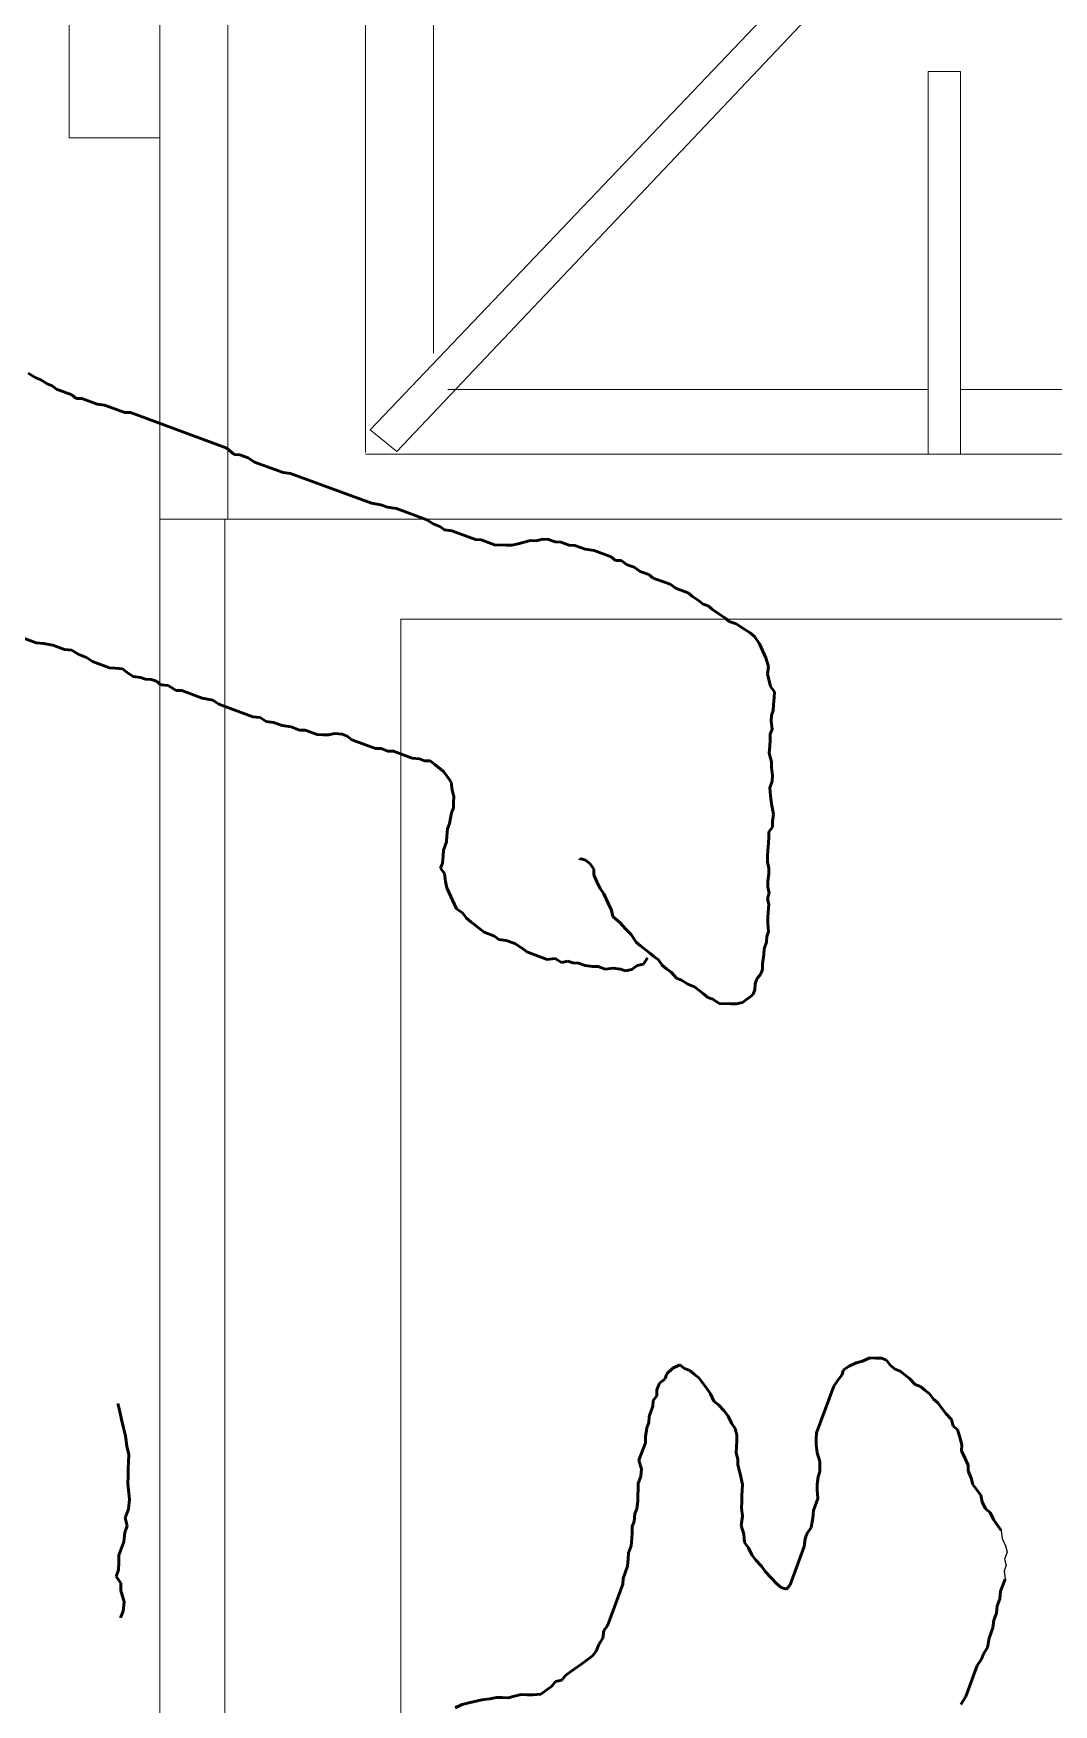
# Model space of a CAD drawing. Header units: inches. Extents: x 33469 to 138684, y -86444 to -29699.
# Drawn here: x 77634.88 to 77658.7, y -40965.47 to -40926.42 of the extents above; entities that cross this region are included whole.
import ezdxf

# ---------------------------------------------------------------- set-up
doc = ezdxf.new("R2010")
doc.units = ezdxf.units.IN
doc.header["$MEASUREMENT"] = 0
for name, color, linetype, lineweight in [('-DWG_ANA', 7, 'Continuous', 50), ('CİHAZ', 7, 'Continuous', 15), ('TEFRIS', 251, 'Continuous', 5)]:
    doc.layers.add(name, color=color, linetype=linetype, lineweight=lineweight)
doc.layers.add('user-2d', color=7, linetype='Continuous')

# ---------------------------------------------------------------- blocks, each defined once
blk = doc.blocks.new('66')
at = {"layer": 'CİHAZ'}
for p, q in [((7829.193, 3312.974), (7829.193, 3225.016)), ((7829.193, 3225.016), (7829.193, 3312.974)), ((7829.193, 3225.016), (7829.193, 3312.974)), ((7829.193, 3225.016), (7829.193, 3312.974)), ((7829.193, 3312.974), (7829.193, 3222.977)), ((7829.193, 3306.955), (7829.193, 3222.977)), ((7829.193, 3306.955), (7829.193, 3222.977)), ((7829.193, 3222.977), (7829.193, 3306.955)), ((7789.169, 3224.919), (7829.193, 3224.919)), ((7794.465, 3224.919), (7793.591, 3224.919)), ((7793.591, 3224.919), (7794.465, 3224.919)), ((7796.504, 3224.919), (7794.465, 3224.919)), ((7794.465, 3224.919), (7796.504, 3224.919)), ((7798.64, 3224.919), (7796.504, 3224.919)), ((7796.504, 3224.919), (7798.64, 3224.919)), ((7799.514, 3224.919), (7798.64, 3224.919)), ((7798.64, 3224.919), (7799.514, 3224.919)), ((7829.193, 3222.977), (7789.169, 3222.977)), ((7793.591, 3222.977), (7794.465, 3222.977)), ((7794.465, 3222.977), (7793.591, 3222.977)), ((7794.465, 3222.977), (7796.504, 3222.977)), ((7796.504, 3222.977), (7794.465, 3222.977)), ((7796.504, 3222.977), (7798.64, 3222.977)), ((7798.64, 3222.977), (7796.504, 3222.977)), ((7798.64, 3222.977), (7799.514, 3222.977)), ((7799.514, 3222.977), (7798.64, 3222.977))]:
    blk.add_line(p, q, dxfattribs=at)
at = {"layer": 'CİHAZ', "color": 1}
for points in [[(7825.856, 3230.207), (7792.169, 3230.207), (7792.169, 3302.135), (7826.193, 3302.135)], [(7825.06, 3302.135), (7826.193, 3302.135), (7826.193, 3230.207), (7825.519, 3230.207)]]:
    blk.add_lwpolyline(points, dxfattribs=at)
blk = doc.blocks.new('0229')
at = {"layer": 'CİHAZ'}
for p, q in [((7476.301, 2913.192), (7476.301, 2878.531)), ((7476.301, 2913.192), (7476.301, 2878.531)), ((7476.301, 2913.192), (7476.301, 2878.531)), ((7476.301, 2913.192), (7476.301, 2878.531)), ((7478.243, 2910.705), (7478.243, 2896.395)), ((7476.301, 2896.395), (7476.301, 2895.425)), ((7476.301, 2895.425), (7476.301, 2896.395)), ((7478.243, 2895.425), (7478.243, 2881.001)), ((7494.787, 2880.57), (7479.329, 2880.57)), ((7479.329, 2880.57), (7494.787, 2880.57)), ((7479.329, 2880.57), (7494.787, 2880.57)), ((7494.787, 2880.57), (7479.329, 2880.57)), ((7477.032, 2878.671), (7476.379, 2879.469)), ((7476.35, 2878.531), (7514.34, 2878.531)), ((7514.34, 2878.531), (7476.35, 2878.531)), ((7476.35, 2878.531), (7514.34, 2878.531)), ((7476.35, 2878.531), (7514.34, 2878.531))]:
    blk.add_line(p, q, dxfattribs=at)
at = {"layer": 'CİHAZ', "color": 1}
for p, q in [((7487.796, 2896.395), (7476.301, 2896.395)), ((7476.301, 2896.395), (7487.796, 2896.395)), ((7487.796, 2895.425), (7487.796, 2896.395)), ((7487.796, 2895.425), (7487.796, 2896.395)), ((7476.301, 2895.425), (7487.796, 2895.425)), ((7476.301, 2895.425), (7487.796, 2895.425)), ((7487.796, 2895.425), (7487.796, 2895.425)), ((7476.379, 2879.469), (7489.544, 2891.929)), ((7477.032, 2878.671), (7490.126, 2891.153)), ((7477.032, 2878.671), (7490.126, 2891.153))]:
    blk.add_line(p, q, dxfattribs=at)
at = {"layer": 'CİHAZ', "color": 6}
blk.add_line((7554.34, 2874.4), (7474.34, 2874.4), dxfattribs=at)
for points in [[(7474.34, 2872.361), (7554.34, 2872.361), (7554.34, 2962.361), (7474.34, 2962.361)], [(7485.795, 2872.361), (7492.535, 2872.361), (7492.535, 2869.639), (7485.795, 2869.639)]]:
    blk.add_lwpolyline(points, close=True, dxfattribs=at)
blk = doc.blocks.new('B6')
at = {"layer": 'TEFRIS', "lineweight": -2, "extrusion": (0, 0, -1)}
for p, q in [((7922.415, 1354.801), (7922.439, 1355.022)), ((7922.439, 1355.022), (7922.57, 1355.377)), ((7930.398, 1355.031), (7930.342, 1354.879)), ((7930.542, 1355.266), (7930.398, 1355.031)), ((7922.242, 1354.173), (7922.372, 1354.528)), ((7922.372, 1354.528), (7922.415, 1354.801)), ((7930.16, 1354.542), (7930.053, 1354.409)), ((7930.216, 1354.695), (7930.16, 1354.542)), ((7930.342, 1354.879), (7930.216, 1354.695)), ((7922.092, 1353.767), (7922.218, 1353.951)), ((7922.218, 1353.951), (7922.242, 1354.173)), ((7929.885, 1353.952), (7929.778, 1353.819)), ((7930.053, 1354.409), (7929.885, 1353.952)), ((7921.873, 1353.329), (7921.999, 1353.513)), ((7921.999, 1353.513), (7922.092, 1353.767)), ((7929.773, 1353.648), (7929.605, 1353.191)), ((7929.778, 1353.819), (7929.773, 1353.648)), ((7921.687, 1352.822), (7921.873, 1353.329)), ((7929.581, 1352.969), (7929.357, 1352.36)), ((7929.605, 1353.191), (7929.581, 1352.969)), ((7893.151, 1352.487), (7893.348, 1352.415)), ((7893.348, 1352.415), (7893.634, 1352.384)), ((7893.634, 1352.384), (7893.969, 1352.484)), ((7893.969, 1352.484), (7894.19, 1352.477)), ((7894.19, 1352.477), (7894.394, 1352.625)), ((7894.394, 1352.625), (7894.591, 1352.553)), ((7894.591, 1352.553), (7894.812, 1352.546)), ((7894.812, 1352.546), (7895.033, 1352.539)), ((7895.033, 1352.539), (7895.427, 1352.394)), ((7898.857, 1352.398), (7899.102, 1352.457)), ((7899.102, 1352.457), (7899.347, 1352.515)), ((7899.347, 1352.515), (7899.592, 1352.574)), ((7921.551, 1352.296), (7921.657, 1352.429)), ((7921.657, 1352.429), (7921.681, 1352.651)), ((7921.681, 1352.651), (7921.687, 1352.822)), ((7895.427, 1352.394), (7895.714, 1352.363)), ((7895.714, 1352.363), (7895.91, 1352.291)), ((7895.91, 1352.291), (7896.156, 1352.349)), ((7896.156, 1352.349), (7896.418, 1352.253)), ((7896.418, 1352.253), (7896.705, 1352.222)), ((7896.705, 1352.222), (7897.171, 1352.273)), ((7897.171, 1352.273), (7897.392, 1352.266)), ((7897.392, 1352.266), (7897.613, 1352.26)), ((7897.613, 1352.26), (7897.834, 1352.253)), ((7897.834, 1352.253), (7898.055, 1352.246)), ((7898.055, 1352.246), (7898.301, 1352.305)), ((7898.301, 1352.305), (7898.612, 1352.339)), ((7898.612, 1352.339), (7898.857, 1352.398)), ((7921.401, 1351.89), (7921.425, 1352.111)), ((7921.425, 1352.111), (7921.551, 1352.296)), ((7929.352, 1352.189), (7928.287, 1349.297)), ((7929.357, 1352.36), (7929.352, 1352.189)), ((7921.177, 1351.281), (7921.284, 1351.414)), ((7921.284, 1351.414), (7921.34, 1351.567)), ((7921.34, 1351.567), (7921.345, 1351.737)), ((7921.345, 1351.737), (7921.401, 1351.89)), ((7921.009, 1350.824), (7921.153, 1351.059)), ((7921.153, 1351.059), (7921.177, 1351.281)), ((7920.779, 1350.044), (7921.004, 1350.653)), ((7921.004, 1350.653), (7921.009, 1350.824)), ((7920.718, 1349.721), (7920.779, 1350.044)), ((7920.219, 1348.522), (7920.593, 1349.537)), ((7920.593, 1349.537), (7920.718, 1349.721)), ((7928.087, 1348.91), (7927.993, 1348.656)), ((7928.092, 1349.081), (7928.087, 1348.91)), ((7928.287, 1349.297), (7928.092, 1349.081)), ((7920.195, 1348.3), (7920.219, 1348.522)), ((7927.868, 1348.472), (7927.55, 1347.609)), ((7927.993, 1348.656), (7927.868, 1348.472)), ((7919.952, 1347.641), (7920.046, 1347.894)), ((7920.046, 1347.894), (7920.07, 1348.116)), ((7920.07, 1348.116), (7920.195, 1348.3)), ((7919.91, 1347.368), (7919.952, 1347.641)), ((7927.526, 1347.388), (7926.63, 1344.952)), ((7927.55, 1347.609), (7927.526, 1347.388)), ((7919.68, 1346.588), (7919.811, 1346.944)), ((7919.811, 1346.944), (7919.816, 1347.115)), ((7919.816, 1347.115), (7919.91, 1347.368)), ((7919.67, 1346.247), (7919.675, 1346.418)), ((7919.675, 1346.418), (7919.68, 1346.588)), ((7919.715, 1346.057), (7919.67, 1346.247)), ((7919.691, 1345.835), (7919.715, 1346.057)), ((7919.267, 1344.839), (7919.528, 1345.55)), ((7919.528, 1345.55), (7919.635, 1345.683)), ((7919.635, 1345.683), (7919.691, 1345.835)), ((7926.63, 1344.952), (7926.587, 1344.68)), ((7919.182, 1344.294), (7919.187, 1344.465)), ((7919.187, 1344.465), (7919.262, 1344.668)), ((7919.262, 1344.668), (7919.267, 1344.839)), ((7926.512, 1344.477), (7926.47, 1344.204)), ((7926.587, 1344.68), (7926.512, 1344.477)), ((7918.976, 1343.736), (7919.182, 1344.294)), ((7926.47, 1344.204), (7926.134, 1343.291)), ((7918.896, 1343.362), (7918.952, 1343.515)), ((7918.952, 1343.515), (7918.976, 1343.736)), ((7915.506, 1342.767), (7915.664, 1342.881)), ((7915.664, 1342.881), (7915.816, 1342.825)), ((7918.57, 1342.791), (7918.784, 1343.058)), ((7918.784, 1343.058), (7918.891, 1343.191)), ((7918.891, 1343.191), (7918.896, 1343.362)), ((7925.933, 1342.904), (7925.827, 1342.77)), ((7926.008, 1343.107), (7925.933, 1342.904)), ((7926.134, 1343.291), (7926.008, 1343.107)), ((7890.446, 1342.446), (7890.545, 1342.232)), ((7914.326, 1342.222), (7914.451, 1342.406)), ((7914.451, 1342.406), (7915.076, 1342.694)), ((7915.076, 1342.694), (7915.266, 1342.74)), ((7915.266, 1342.74), (7915.506, 1342.767)), ((7915.816, 1342.825), (7916.038, 1342.801)), ((7916.038, 1342.801), (7916.209, 1342.796)), ((7916.209, 1342.796), (7916.463, 1342.703)), ((7916.463, 1342.703), (7916.634, 1342.697)), ((7916.634, 1342.697), (7916.855, 1342.673)), ((7916.855, 1342.673), (7917.008, 1342.617)), ((7917.008, 1342.617), (7917.331, 1342.556)), ((7917.331, 1342.556), (7917.483, 1342.5)), ((7917.483, 1342.5), (7917.654, 1342.494)), ((7917.654, 1342.494), (7917.825, 1342.489)), ((7917.825, 1342.489), (7918.015, 1342.534)), ((7918.015, 1342.534), (7918.255, 1342.561)), ((7918.255, 1342.561), (7918.413, 1342.676)), ((7918.413, 1342.676), (7918.57, 1342.791)), ((7925.803, 1342.549), (7925.541, 1341.838)), ((7925.827, 1342.77), (7925.803, 1342.549)), ((7890.545, 1342.232), (7890.592, 1342.038)), ((7890.592, 1342.038), (7890.685, 1341.648)), ((7913.954, 1341.84), (7914.061, 1341.973)), ((7914.061, 1341.973), (7914.168, 1342.107)), ((7914.168, 1342.107), (7914.326, 1342.222)), ((7890.685, 1341.648), (7890.713, 1341.402)), ((7890.713, 1341.402), (7890.76, 1341.207)), ((7913.629, 1341.268), (7913.741, 1341.573)), ((7913.741, 1341.573), (7913.848, 1341.706)), ((7913.848, 1341.706), (7913.954, 1341.84)), ((7925.536, 1341.667), (7925.386, 1341.261)), ((7925.541, 1341.838), (7925.536, 1341.667)), ((7890.754, 1341.031), (7890.749, 1340.856)), ((7890.76, 1341.207), (7890.754, 1341.031)), ((7913.405, 1340.659), (7913.498, 1340.913)), ((7913.498, 1340.913), (7913.522, 1341.135)), ((7913.522, 1341.135), (7913.629, 1341.268)), ((7925.376, 1340.919), (7925.371, 1340.749)), ((7925.386, 1341.261), (7925.376, 1340.919)), ((7890.749, 1340.856), (7890.796, 1340.661)), ((7890.796, 1340.661), (7890.842, 1340.467)), ((7890.842, 1340.467), (7890.837, 1340.291)), ((7913.154, 1340.291), (7913.26, 1340.424)), ((7913.26, 1340.424), (7913.405, 1340.659)), ((7925.371, 1340.749), (7925.416, 1340.559)), ((7925.416, 1340.559), (7925.462, 1340.369)), ((7925.462, 1340.369), (7925.507, 1340.18)), ((7890.837, 1340.291), (7890.831, 1340.116)), ((7890.831, 1340.116), (7890.859, 1339.869)), ((7890.859, 1339.869), (7891.095, 1339.546)), ((7912.929, 1339.682), (7913.154, 1340.291)), ((7925.507, 1340.18), (7925.502, 1340.009)), ((7925.502, 1340.009), (7925.547, 1339.819)), ((7891.095, 1339.546), (7891.232, 1339.436)), ((7891.232, 1339.436), (7891.279, 1339.241)), ((7912.831, 1339.257), (7912.956, 1339.441)), ((7912.956, 1339.441), (7912.929, 1339.682)), ((7925.467, 1339.445), (7925.462, 1339.274)), ((7925.542, 1339.648), (7925.467, 1339.445)), ((7925.547, 1339.819), (7925.542, 1339.648)), ((7891.279, 1339.241), (7891.416, 1339.132)), ((7891.416, 1339.132), (7891.534, 1338.97)), ((7891.534, 1338.97), (7891.77, 1338.646)), ((7912.815, 1338.744), (7912.82, 1338.915)), ((7912.82, 1338.915), (7912.876, 1339.068)), ((7912.876, 1339.068), (7912.831, 1339.257)), ((7925.369, 1339.021), (7925.363, 1338.85)), ((7925.462, 1339.274), (7925.369, 1339.021)), ((7891.77, 1338.646), (7891.888, 1338.485)), ((7891.888, 1338.485), (7892.006, 1338.323)), ((7912.716, 1338.32), (7912.74, 1338.541)), ((7912.74, 1338.541), (7912.815, 1338.744)), ((7915.642, 1338.28), (7915.799, 1338.395)), ((7915.799, 1338.395), (7915.906, 1338.528)), ((7915.906, 1338.528), (7915.962, 1338.681)), ((7915.962, 1338.681), (7915.911, 1338.699)), ((7925.251, 1338.545), (7925.209, 1338.273)), ((7925.363, 1338.85), (7925.251, 1338.545)), ((7892.006, 1338.323), (7892.143, 1338.213)), ((7892.143, 1338.213), (7892.352, 1338.136)), ((7892.352, 1338.136), (7892.541, 1338.008)), ((7892.541, 1338.008), (7892.769, 1337.983)), ((7892.769, 1337.983), (7892.906, 1337.873)), ((7892.906, 1337.873), (7894.157, 1337.413)), ((7912.636, 1337.946), (7912.711, 1338.149)), ((7912.663, 1337.706), (7912.636, 1337.946)), ((7912.711, 1338.149), (7912.716, 1338.32)), ((7914.41, 1337.754), (7914.619, 1337.85)), ((7914.619, 1337.85), (7914.896, 1337.978)), ((7914.896, 1337.978), (7915.054, 1338.093)), ((7915.054, 1338.093), (7915.262, 1338.189)), ((7915.262, 1338.189), (7915.471, 1338.285)), ((7915.471, 1338.285), (7915.642, 1338.28)), ((7925.209, 1338.273), (7925.022, 1337.765)), ((7894.157, 1337.413), (7894.332, 1337.407)), ((7894.332, 1337.407), (7894.697, 1337.273)), ((7912.583, 1337.332), (7912.639, 1337.484)), ((7912.639, 1337.484), (7912.663, 1337.706)), ((7913.849, 1337.327), (7914.026, 1337.492)), ((7914.026, 1337.492), (7914.221, 1337.708)), ((7914.221, 1337.708), (7914.41, 1337.754)), ((7924.91, 1337.461), (7924.784, 1337.277)), ((7924.915, 1337.632), (7924.91, 1337.461)), ((7925.022, 1337.765), (7924.915, 1337.632)), ((7894.697, 1337.273), (7894.925, 1337.248)), ((7894.925, 1337.248), (7895.1, 1337.243)), ((7895.1, 1337.243), (7895.309, 1337.166)), ((7895.309, 1337.166), (7895.536, 1337.142)), ((7895.536, 1337.142), (7895.712, 1337.136)), ((7895.712, 1337.136), (7895.888, 1337.131)), ((7895.888, 1337.131), (7896.044, 1337.073)), ((7896.044, 1337.073), (7896.272, 1337.048)), ((7896.272, 1337.048), (7896.428, 1336.991)), ((7896.428, 1336.991), (7896.656, 1336.966)), ((7896.656, 1336.966), (7896.831, 1336.961)), ((7896.831, 1336.961), (7897.007, 1336.955)), ((7897.007, 1336.955), (7897.182, 1336.95)), ((7897.182, 1336.95), (7897.391, 1336.873)), ((7897.391, 1336.873), (7897.618, 1336.848)), ((7897.618, 1336.848), (7897.884, 1336.928)), ((7897.884, 1336.928), (7898.406, 1336.736)), ((7912.629, 1337.142), (7912.583, 1337.332)), ((7912.744, 1336.985), (7912.629, 1337.142)), ((7912.789, 1336.795), (7912.744, 1336.985)), ((7913.126, 1336.613), (7913.339, 1336.88)), ((7913.339, 1336.88), (7913.446, 1337.014)), ((7913.446, 1337.014), (7913.673, 1337.161)), ((7913.673, 1337.161), (7913.849, 1337.327)), ((7924.584, 1336.89), (7924.491, 1336.636)), ((7924.71, 1337.074), (7924.584, 1336.89)), ((7924.784, 1337.277), (7924.71, 1337.074)), ((7898.406, 1336.736), (7898.581, 1336.731)), ((7898.581, 1336.731), (7898.861, 1336.687)), ((7898.861, 1336.687), (7899.017, 1336.629)), ((7899.017, 1336.629), (7899.193, 1336.624)), ((7899.193, 1336.624), (7899.505, 1336.509)), ((7899.505, 1336.509), (7899.681, 1336.503)), ((7899.681, 1336.503), (7899.818, 1336.393)), ((7899.818, 1336.393), (7899.994, 1336.388)), ((7899.994, 1336.388), (7900.202, 1336.311)), ((7912.755, 1336.231), (7912.912, 1336.346)), ((7912.973, 1336.669), (7912.789, 1336.795)), ((7912.912, 1336.346), (7913.019, 1336.48)), ((7913.019, 1336.48), (7913.126, 1336.613)), ((7924.384, 1336.502), (7924.197, 1335.995)), ((7924.491, 1336.636), (7924.384, 1336.502)), ((7900.202, 1336.311), (7900.32, 1336.149)), ((7900.32, 1336.149), (7900.477, 1336.092)), ((7900.477, 1336.092), (7900.647, 1335.911)), ((7900.647, 1335.911), (7900.746, 1335.697)), ((7912.365, 1335.799), (7912.541, 1335.964)), ((7912.541, 1335.964), (7912.648, 1336.098)), ((7912.648, 1336.098), (7912.755, 1336.231)), ((7924.197, 1335.995), (7924.072, 1335.811)), ((7900.578, 1335.404), (7900.469, 1335.267)), ((7900.636, 1335.56), (7900.578, 1335.404)), ((7900.746, 1335.697), (7900.636, 1335.56)), ((7912.108, 1335.259), (7912.183, 1335.462)), ((7912.183, 1335.462), (7912.309, 1335.647)), ((7912.309, 1335.647), (7912.365, 1335.799)), ((7923.941, 1335.455), (7923.834, 1335.322)), ((7924.072, 1335.811), (7923.941, 1335.455)), ((7900.035, 1334.894), (7899.874, 1334.776)), ((7900.197, 1335.012), (7900.035, 1334.894)), ((7900.359, 1335.13), (7900.197, 1335.012)), ((7900.469, 1335.267), (7900.359, 1335.13)), ((7911.732, 1334.707), (7911.788, 1334.859)), ((7911.788, 1334.859), (7911.895, 1334.992)), ((7911.895, 1334.992), (7912.002, 1335.126)), ((7912.002, 1335.126), (7912.108, 1335.259)), ((7923.546, 1334.852), (7923.439, 1334.718)), ((7923.602, 1335.004), (7923.546, 1334.852)), ((7923.709, 1335.138), (7923.602, 1335.004)), ((7923.834, 1335.322), (7923.709, 1335.138)), ((7899.369, 1334.37), (7899.207, 1334.252)), ((7899.55, 1334.54), (7899.369, 1334.37)), ((7899.66, 1334.677), (7899.55, 1334.54)), ((7899.874, 1334.776), (7899.66, 1334.677)), ((7911.596, 1334.18), (7911.606, 1334.522)), ((7911.606, 1334.522), (7911.732, 1334.707)), ((7923.188, 1334.35), (7923.081, 1334.216)), ((7923.313, 1334.534), (7923.188, 1334.35)), ((7923.439, 1334.718), (7923.313, 1334.534)), ((7895.927, 1333.863), (7895.661, 1333.783)), ((7896.207, 1333.819), (7895.927, 1333.863)), ((7896.454, 1333.846), (7896.207, 1333.819)), ((7896.629, 1333.841), (7896.454, 1333.846)), ((7896.805, 1333.835), (7896.629, 1333.841)), ((7896.981, 1333.83), (7896.805, 1333.835)), ((7897.474, 1333.885), (7897.156, 1333.824)), ((7897.74, 1333.964), (7897.474, 1333.885)), ((7897.916, 1333.959), (7897.74, 1333.964)), ((7898.11, 1334.005), (7897.916, 1333.959)), ((7898.286, 1334), (7898.11, 1334.005)), ((7898.462, 1333.994), (7898.286, 1334)), ((7898.637, 1333.989), (7898.462, 1333.994)), ((7898.832, 1334.036), (7898.637, 1333.989)), ((7898.994, 1334.153), (7898.832, 1334.036)), ((7899.207, 1334.252), (7898.994, 1334.153)), ((7911.591, 1334.009), (7911.596, 1334.18)), ((7911.636, 1333.82), (7911.591, 1334.009)), ((7923.006, 1334.013), (7922.862, 1333.778)), ((7923.081, 1334.216), (7923.006, 1334.013)), ((7894.877, 1333.421), (7894.696, 1333.251)), ((7895.039, 1333.539), (7894.877, 1333.421)), ((7895.253, 1333.638), (7895.039, 1333.539)), ((7895.414, 1333.756), (7895.253, 1333.638)), ((7895.661, 1333.783), (7895.414, 1333.756)), ((7897.156, 1333.824), (7896.981, 1333.83)), ((7911.866, 1333.505), (7911.636, 1333.82)), ((7912.018, 1333.449), (7911.866, 1333.505)), ((7912.189, 1333.443), (7912.018, 1333.449)), ((7912.342, 1333.387), (7912.189, 1333.443)), ((7912.475, 1333.281), (7912.342, 1333.387)), ((7922.63, 1333.46), (7922.403, 1333.313)), ((7922.737, 1333.594), (7922.63, 1333.46)), ((7922.862, 1333.778), (7922.737, 1333.594)), ((7894.353, 1332.963), (7894.172, 1332.793)), ((7894.534, 1333.133), (7894.353, 1332.963)), ((7894.696, 1333.251), (7894.534, 1333.133)), ((7912.628, 1333.224), (7912.475, 1333.281)), ((7912.799, 1333.219), (7912.628, 1333.224)), ((7913.071, 1333.176), (7912.799, 1333.219)), ((7913.242, 1333.171), (7913.071, 1333.176)), ((7913.445, 1333.096), (7913.242, 1333.171)), ((7913.616, 1333.091), (7913.445, 1333.096)), ((7913.768, 1333.035), (7913.616, 1333.091)), ((7914.009, 1333.062), (7913.768, 1333.035)), ((7914.18, 1333.056), (7914.009, 1333.062)), ((7914.351, 1333.051), (7914.18, 1333.056)), ((7914.573, 1333.027), (7914.351, 1333.051)), ((7914.762, 1333.072), (7914.573, 1333.027)), ((7914.915, 1333.016), (7914.762, 1333.072)), ((7915.104, 1333.062), (7914.915, 1333.016)), ((7915.275, 1333.056), (7915.104, 1333.062)), ((7915.497, 1333.032), (7915.275, 1333.056)), ((7915.668, 1333.027), (7915.497, 1333.032)), ((7915.858, 1333.073), (7915.668, 1333.027)), ((7916.029, 1333.067), (7915.858, 1333.073)), ((7916.2, 1333.062), (7916.029, 1333.067)), ((7916.421, 1333.038), (7916.2, 1333.062)), ((7916.592, 1333.033), (7916.421, 1333.038)), ((7916.763, 1333.027), (7916.592, 1333.033)), ((7916.897, 1332.92), (7916.763, 1333.027)), ((7917.068, 1332.915), (7916.897, 1332.92)), ((7917.29, 1332.891), (7917.068, 1332.915)), ((7917.29, 1332.891), (7917.6, 1332.95)), ((7917.84, 1332.977), (7917.6, 1332.95)), ((7918.08, 1333.003), (7917.84, 1332.977)), ((7918.283, 1332.929), (7918.08, 1333.003)), ((7918.454, 1332.923), (7918.283, 1332.929)), ((7918.695, 1332.95), (7918.454, 1332.923)), ((7918.866, 1332.945), (7918.695, 1332.95)), ((7919.125, 1333.022), (7918.866, 1332.945)), ((7919.347, 1332.998), (7919.125, 1333.022)), ((7919.518, 1332.993), (7919.347, 1332.998)), ((7919.689, 1332.987), (7919.518, 1332.993)), ((7919.841, 1332.931), (7919.689, 1332.987)), ((7920.081, 1332.958), (7919.841, 1332.931)), ((7920.252, 1332.953), (7920.081, 1332.958)), ((7920.405, 1332.897), (7920.252, 1332.953)), ((7920.576, 1332.891), (7920.405, 1332.897)), ((7920.797, 1332.867), (7920.576, 1332.891)), ((7920.968, 1332.862), (7920.797, 1332.867)), ((7921.126, 1332.977), (7920.968, 1332.862)), ((7921.505, 1333.068), (7921.126, 1332.977)), ((7921.727, 1333.044), (7921.505, 1333.068)), ((7921.986, 1333.121), (7921.727, 1333.044)), ((7922.403, 1333.313), (7921.986, 1333.121)), ((7894.063, 1332.656), (7894.005, 1332.5)), ((7894.005, 1332.5), (7894.142, 1332.39)), ((7894.172, 1332.793), (7894.063, 1332.656)), ((7894.142, 1332.39), (7895.289, 1331.968)), ((7895.289, 1331.968), (7895.517, 1331.943)), ((7895.517, 1331.943), (7895.673, 1331.886)), ((7895.673, 1331.886), (7895.862, 1331.757)), ((7895.862, 1331.757), (7896.142, 1331.713)), ((7896.142, 1331.713), (7896.37, 1331.688)), ((7896.37, 1331.688), (7896.735, 1331.554)), ((7896.735, 1331.554), (7896.982, 1331.582)), ((7896.982, 1331.582), (7897.157, 1331.576)), ((7897.157, 1331.576), (7897.385, 1331.551)), ((7897.385, 1331.551), (7897.541, 1331.494)), ((7897.541, 1331.494), (7897.84, 1331.502)), ((7897.84, 1331.502), (7898.106, 1331.582)), ((7898.106, 1331.582), (7898.353, 1331.609)), ((7898.353, 1331.609), (7898.528, 1331.604)), ((7898.528, 1331.604), (7898.704, 1331.598)), ((7898.704, 1331.598), (7900.111, 1331.08)), ((7900.111, 1331.08), (7900.3, 1330.951)), ((7900.3, 1330.951), (7900.438, 1330.842)), ((7900.438, 1330.842), (7900.594, 1330.784)), ((7900.594, 1330.784), (7900.712, 1330.622)), ((7900.712, 1330.622), (7900.811, 1330.409)), ((7900.811, 1330.409), (7900.858, 1330.214)), ((7900.858, 1330.214), (7900.956, 1330)), ((7900.951, 1329.825), (7900.946, 1329.649)), ((7900.956, 1330), (7900.951, 1329.825)), ((7900.726, 1329.375), (7900.617, 1329.238)), ((7900.888, 1329.493), (7900.726, 1329.375)), ((7900.946, 1329.649), (7900.888, 1329.493)), ((7900.449, 1328.944), (7900.34, 1328.807)), ((7900.559, 1329.082), (7900.449, 1328.944)), ((7900.617, 1329.238), (7900.559, 1329.082)), ((7899.992, 1328.344), (7899.882, 1328.207)), ((7900.101, 1328.481), (7899.992, 1328.344)), ((7900.159, 1328.637), (7900.101, 1328.481)), ((7900.34, 1328.807), (7900.159, 1328.637)), ((7899.449, 1327.834), (7899.287, 1327.716)), ((7899.611, 1327.952), (7899.449, 1327.834)), ((7899.72, 1328.089), (7899.611, 1327.952)), ((7899.882, 1328.207), (7899.72, 1328.089)), ((7898.802, 1327.362), (7898.536, 1327.283)), ((7898.911, 1327.499), (7898.802, 1327.362)), ((7899.106, 1327.546), (7898.911, 1327.499)), ((7899.287, 1327.716), (7899.106, 1327.546)), ((7890.782, 1327.12), (7890.541, 1327.268)), ((7891.72, 1326.775), (7890.782, 1327.12)), ((7897.154, 1326.904), (7896.992, 1326.786)), ((7897.348, 1326.951), (7897.154, 1326.904)), ((7897.562, 1327.05), (7897.348, 1326.951)), ((7897.738, 1327.044), (7897.562, 1327.05)), ((7897.952, 1327.143), (7897.738, 1327.044)), ((7898.165, 1327.242), (7897.952, 1327.143)), ((7898.341, 1327.236), (7898.165, 1327.242)), ((7898.536, 1327.283), (7898.341, 1327.236)), ((7891.91, 1326.646), (7891.72, 1326.775)), ((7892.066, 1326.589), (7891.91, 1326.646)), ((7892.255, 1326.46), (7892.066, 1326.589)), ((7892.535, 1326.416), (7892.255, 1326.46)), ((7892.848, 1326.301), (7892.535, 1326.416)), ((7896.312, 1326.386), (7896.098, 1326.287)), ((7896.421, 1326.523), (7896.312, 1326.386)), ((7896.635, 1326.622), (7896.421, 1326.523)), ((7896.83, 1326.669), (7896.635, 1326.622)), ((7896.992, 1326.786), (7896.83, 1326.669)), ((7893.075, 1326.276), (7892.848, 1326.301)), ((7893.284, 1326.199), (7893.075, 1326.276)), ((7893.512, 1326.175), (7893.284, 1326.199)), ((7893.72, 1326.098), (7893.512, 1326.175)), ((7893.948, 1326.073), (7893.72, 1326.098)), ((7894.312, 1325.939), (7893.948, 1326.073)), ((7896.098, 1326.287), (7895.774, 1326.052))]:
    blk.add_line(p, q, dxfattribs=at)
at = {"layer": 'user-2d', "extrusion": (0, 0, -1)}
for p, q in [((7894.559, 1325.966), (7894.312, 1325.939)), ((7894.716, 1325.909), (7894.559, 1325.966)), ((7894.91, 1325.956), (7894.716, 1325.909)), ((7895.119, 1325.879), (7894.91, 1325.956)), ((7895.314, 1325.925), (7895.119, 1325.879)), ((7895.527, 1326.024), (7895.314, 1325.925)), ((7895.774, 1326.052), (7895.527, 1326.024))]:
    blk.add_line(p, q, dxfattribs=at)

msp = doc.modelspace()

# ---------------------------------------------------------------- block references
at = {"layer": '-DWG_ANA', "color": 0, "yscale": 0.7777777777777428, "zscale": 0.7777777777777428}
for name, p, xscale, rotation in [('0229', (75403.774, -46751.151, 0), -0.7777777777777428, 270), ('B6', (78688.849, -47102.557, 0), 0.7777777777777428, 90), ('66', (75131.073, -47027.148, 0), -0.7777777777777428, 270)]:
    msp.add_blockref(name, p, dxfattribs=dict(at, xscale=xscale, rotation=rotation))

doc.saveas('drawing.dxf')
